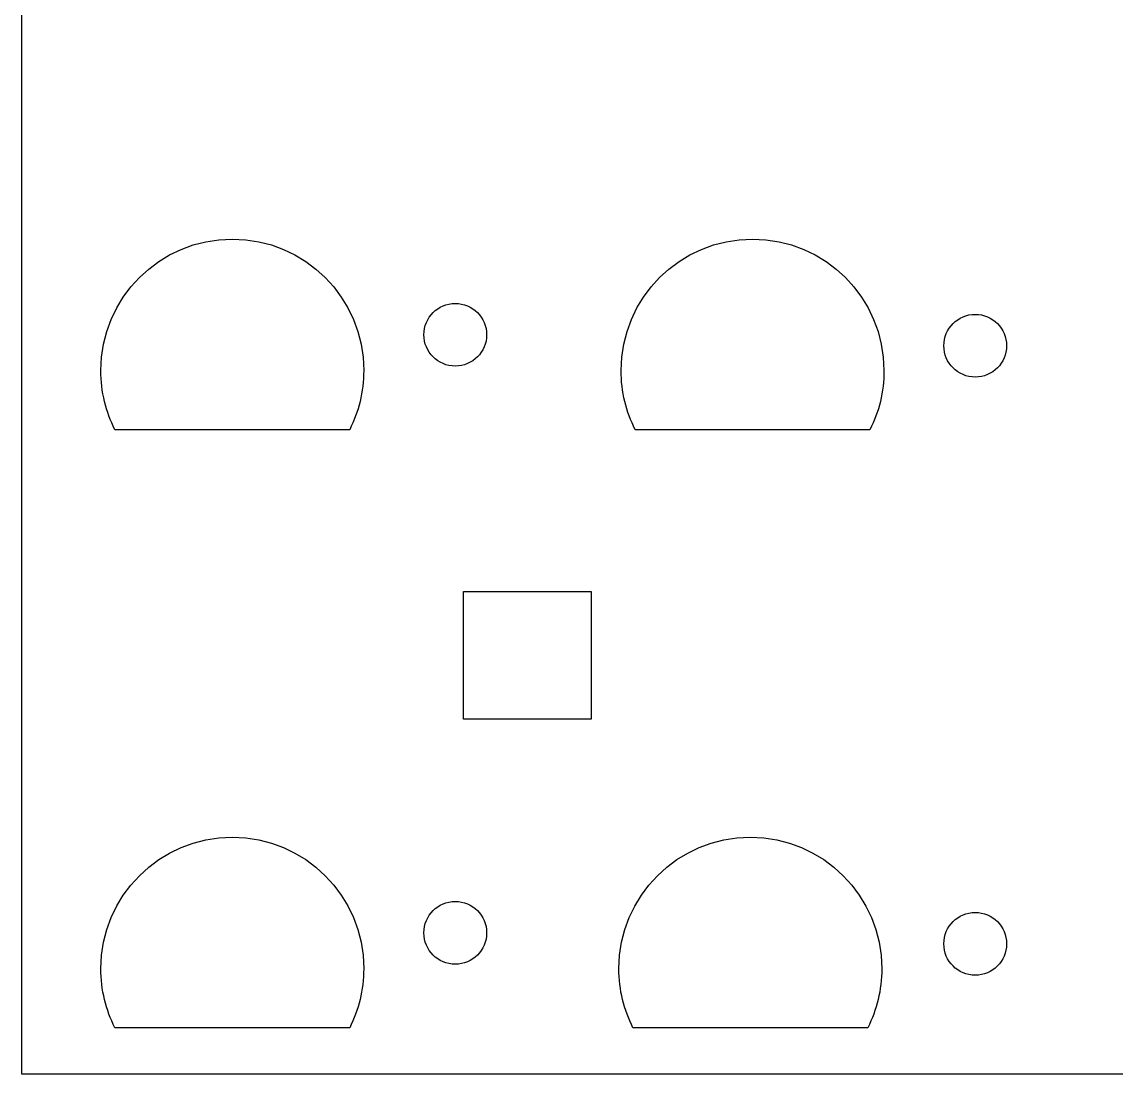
# Model space of a CAD drawing. Extents: x -370 to 54, y -4 to 394.
# Drawn here: x -159.8 to -57, y 196.5 to 295.4 of the extents above; entities that cross this region are included whole.
import ezdxf

# ---------------------------------------------------------------- set-up
doc = ezdxf.new("R2010")
doc.units = 0
doc.layers.get('0').update_dxf_attribs({"linetype": 'CONTINUOUS'})

msp = doc.modelspace()

# ---------------------------------------------------------------- linework, layer by layer
at = {"color": 7}
for p, q in [((-159.81623, 196.461029), (-159.81623, 391.362707)), ((-120.729017, 268.419564), (-120.485797, 268.56733)), ((-120.485797, 268.56733), (-120.227931, 268.691553)), ((-120.227931, 268.691553), (-119.956885, 268.790754)), ((-119.956885, 268.790754), (-119.674183, 268.863443)), ((-119.674183, 268.863443), (-119.381264, 268.908147)), ((-119.381264, 268.908147), (-119.079653, 268.923359)), ((-119.079653, 268.923359), (-118.778014, 268.908147)), ((-118.778014, 268.908147), (-118.485124, 268.863443)), ((-118.485124, 268.863443), (-118.202394, 268.790754)), ((-118.202394, 268.790754), (-117.931376, 268.691553)), ((-117.931376, 268.691553), (-117.673481, 268.56733)), ((-117.673481, 268.56733), (-117.430262, 268.419564)), ((-121.673586, 267.379525), (-121.525843, 267.622755)), ((-121.525843, 267.622755), (-121.356001, 267.849851)), ((-121.356001, 267.849851), (-121.165614, 268.059344)), ((-121.165614, 268.059344), (-120.956121, 268.249743)), ((-120.956121, 268.249743), (-120.729017, 268.419564)), ((-117.430262, 268.419564), (-117.203158, 268.249743)), ((-117.203158, 268.249743), (-116.993664, 268.059344)), ((-116.993664, 268.059344), (-116.803277, 267.849851)), ((-116.803277, 267.849851), (-116.633464, 267.622755)), ((-116.633464, 267.622755), (-116.485693, 267.379525)), ((-71.855525, 267.386942), (-71.612306, 267.53471)), ((-71.612306, 267.53471), (-71.354411, 267.658933)), ((-71.354411, 267.658933), (-71.083365, 267.758134)), ((-71.083365, 267.758134), (-70.800663, 267.830823)), ((-70.800663, 267.830823), (-70.507773, 267.875527)), ((-70.507773, 267.875527), (-70.206133, 267.890739)), ((-70.206133, 267.890739), (-69.904523, 267.875527)), ((-69.904523, 267.875527), (-69.611604, 267.830823)), ((-69.611604, 267.830823), (-69.328902, 267.758134)), ((-69.328902, 267.758134), (-69.057856, 267.658933)), ((-69.057856, 267.658933), (-68.799989, 267.53471)), ((-68.799989, 267.53471), (-68.55677, 267.386942)), ((-122.014426, 266.275), (-121.969722, 266.567907)), ((-121.969722, 266.567907), (-121.897021, 266.850618)), ((-121.897021, 266.850618), (-121.79782, 267.121653)), ((-121.79782, 267.121653), (-121.673586, 267.379525)), ((-116.485693, 267.379525), (-116.361487, 267.121653)), ((-116.361487, 267.121653), (-116.262285, 266.850618)), ((-116.262285, 266.850618), (-116.189585, 266.567907)), ((-116.189585, 266.567907), (-116.144881, 266.275)), ((-72.800094, 266.346902), (-72.652323, 266.590129)), ((-72.652323, 266.590129), (-72.48251, 266.817228)), ((-72.48251, 266.817228), (-72.292094, 267.026719)), ((-72.292094, 267.026719), (-72.082629, 267.217123)), ((-72.082629, 267.217123), (-71.855525, 267.386942)), ((-68.55677, 267.386942), (-68.329666, 267.217123)), ((-68.329666, 267.217123), (-68.120173, 267.026719)), ((-68.120173, 267.026719), (-67.929785, 266.817228)), ((-67.929785, 266.817228), (-67.759944, 266.590129)), ((-67.759944, 266.590129), (-67.612201, 266.346902)), ((-122.029666, 265.973378), (-122.014426, 266.275)), ((-122.014426, 265.671759), (-122.029666, 265.973378)), ((-121.969722, 265.378851), (-122.014426, 265.671759)), ((-121.897021, 265.096141), (-121.969722, 265.378851)), ((-116.189585, 265.378851), (-116.262285, 265.096141)), ((-116.144881, 265.671759), (-116.189585, 265.378851)), ((-116.144881, 266.275), (-116.129641, 265.973378)), ((-116.129641, 265.973378), (-116.144881, 265.671759)), ((-73.140906, 265.242377), (-73.096202, 265.535284)), ((-73.096202, 265.535284), (-73.023501, 265.817995)), ((-73.023501, 265.817995), (-72.9243, 266.08903)), ((-72.9243, 266.08903), (-72.800094, 266.346902)), ((-67.612201, 266.346902), (-67.487967, 266.08903)), ((-67.487967, 266.08903), (-67.388765, 265.817995)), ((-67.388765, 265.817995), (-67.316065, 265.535284)), ((-67.316065, 265.535284), (-67.271361, 265.242377)), ((-121.79782, 264.825106), (-121.897021, 265.096141)), ((-121.673586, 264.567234), (-121.79782, 264.825106)), ((-121.525843, 264.324006), (-121.673586, 264.567234)), ((-116.485693, 264.567234), (-116.633464, 264.324006)), ((-116.361487, 264.825106), (-116.485693, 264.567234)), ((-116.262285, 265.096141), (-116.361487, 264.825106)), ((-73.156146, 264.940755), (-73.140906, 265.242377)), ((-73.140906, 264.639136), (-73.156146, 264.940755)), ((-73.096202, 264.346228), (-73.140906, 264.639136)), ((-73.023501, 264.063518), (-73.096202, 264.346228)), ((-67.316065, 264.346228), (-67.388765, 264.063518)), ((-67.271361, 264.639136), (-67.316065, 264.346228)), ((-67.271361, 265.242377), (-67.256121, 264.940755)), ((-67.256121, 264.940755), (-67.271361, 264.639136)), ((-121.356001, 264.096905), (-121.525843, 264.324006)), ((-121.165614, 263.887414), (-121.356001, 264.096905)), ((-120.956121, 263.697016), (-121.165614, 263.887414)), ((-120.729017, 263.527191), (-120.956121, 263.697016)), ((-120.485797, 263.379428), (-120.729017, 263.527191)), ((-120.227931, 263.255205), (-120.485797, 263.379428)), ((-117.673481, 263.379428), (-117.931376, 263.255205)), ((-117.430262, 263.527191), (-117.673481, 263.379428)), ((-117.203158, 263.697016), (-117.430262, 263.527191)), ((-116.993664, 263.887414), (-117.203158, 263.697016)), ((-116.803277, 264.096905), (-116.993664, 263.887414)), ((-116.633464, 264.324006), (-116.803277, 264.096905)), ((-72.9243, 263.792483), (-73.023501, 264.063518)), ((-72.800094, 263.534611), (-72.9243, 263.792483)), ((-72.652323, 263.291383), (-72.800094, 263.534611)), ((-67.612201, 263.534611), (-67.759944, 263.291383)), ((-67.487967, 263.792483), (-67.612201, 263.534611)), ((-67.388765, 264.063518), (-67.487967, 263.792483)), ((-119.956885, 263.156004), (-120.227931, 263.255205)), ((-119.674183, 263.083312), (-119.956885, 263.156004)), ((-119.381264, 263.038608), (-119.674183, 263.083312)), ((-119.079653, 263.023396), (-119.381264, 263.038608)), ((-118.778014, 263.038608), (-119.079653, 263.023396)), ((-118.485124, 263.083312), (-118.778014, 263.038608)), ((-118.202394, 263.156004), (-118.485124, 263.083312)), ((-117.931376, 263.255205), (-118.202394, 263.156004)), ((-72.48251, 263.064282), (-72.652323, 263.291383)), ((-72.292094, 262.854791), (-72.48251, 263.064282)), ((-72.082629, 262.664393), (-72.292094, 262.854791)), ((-71.855525, 262.494568), (-72.082629, 262.664393)), ((-71.612306, 262.346805), (-71.855525, 262.494568)), ((-71.354411, 262.222582), (-71.612306, 262.346805)), ((-68.799989, 262.346805), (-69.057856, 262.222582)), ((-68.55677, 262.494568), (-68.799989, 262.346805)), ((-68.329666, 262.664393), (-68.55677, 262.494568)), ((-68.120173, 262.854791), (-68.329666, 262.664393)), ((-67.929785, 263.064282), (-68.120173, 262.854791)), ((-67.759944, 263.291383), (-67.929785, 263.064282)), ((-71.083365, 262.123381), (-71.354411, 262.222582)), ((-70.800663, 262.050689), (-71.083365, 262.123381)), ((-70.507773, 262.005985), (-70.800663, 262.050689)), ((-70.206133, 261.990774), (-70.507773, 262.005985)), ((-69.904523, 262.005985), (-70.206133, 261.990774)), ((-69.611604, 262.050689), (-69.904523, 262.005985)), ((-69.328902, 262.123381), (-69.611604, 262.050689)), ((-69.057856, 262.222582), (-69.328902, 262.123381)), ((-118.31644, 241.822925), (-106.316436, 241.822925)), ((-118.31644, 229.822927), (-118.31644, 241.822925)), ((-106.316436, 241.822925), (-106.316436, 229.822927)), ((-106.316436, 229.822927), (-118.31644, 229.822927)), ((-121.165614, 211.831669), (-120.956121, 212.02207)), ((-120.956121, 212.02207), (-120.729017, 212.191892)), ((-120.729017, 212.191892), (-120.485797, 212.339658)), ((-120.485797, 212.339658), (-120.227931, 212.463881)), ((-120.227931, 212.463881), (-119.956885, 212.563082)), ((-119.956885, 212.563082), (-119.674183, 212.635771)), ((-119.674183, 212.635771), (-119.381264, 212.680475)), ((-119.381264, 212.680475), (-119.079653, 212.695687)), ((-119.079653, 212.695687), (-118.778014, 212.680475)), ((-118.778014, 212.680475), (-118.485124, 212.635771)), ((-118.485124, 212.635771), (-118.202394, 212.563082)), ((-118.202394, 212.563082), (-117.931376, 212.463881)), ((-117.931376, 212.463881), (-117.673481, 212.339658)), ((-117.673481, 212.339658), (-117.430262, 212.191892)), ((-117.430262, 212.191892), (-117.203158, 212.02207)), ((-117.203158, 212.02207), (-116.993664, 211.831669)), ((-121.897021, 210.622945), (-121.79782, 210.89398)), ((-121.79782, 210.89398), (-121.673586, 211.151852)), ((-121.673586, 211.151852), (-121.525843, 211.39508)), ((-121.525843, 211.39508), (-121.356001, 211.622178)), ((-121.356001, 211.622178), (-121.165614, 211.831669)), ((-116.993664, 211.831669), (-116.803277, 211.622178)), ((-116.803277, 211.622178), (-116.633464, 211.39508)), ((-116.633464, 211.39508), (-116.485693, 211.151852)), ((-116.485693, 211.151852), (-116.361487, 210.89398)), ((-116.361487, 210.89398), (-116.262285, 210.622945)), ((-72.292094, 210.799046), (-72.082629, 210.989448)), ((-72.082629, 210.989448), (-71.855525, 211.159269)), ((-71.855525, 211.159269), (-71.612306, 211.307035)), ((-71.612306, 211.307035), (-71.354411, 211.431258)), ((-71.354411, 211.431258), (-71.083365, 211.530459)), ((-71.083365, 211.530459), (-70.800663, 211.603148)), ((-70.800663, 211.603148), (-70.507773, 211.647852)), ((-70.507773, 211.647852), (-70.206133, 211.663064)), ((-70.206133, 211.663064), (-69.904523, 211.647852)), ((-69.904523, 211.647852), (-69.611604, 211.603148)), ((-69.611604, 211.603148), (-69.328902, 211.530459)), ((-69.328902, 211.530459), (-69.057856, 211.431258)), ((-69.057856, 211.431258), (-68.799989, 211.307035)), ((-68.799989, 211.307035), (-68.55677, 211.159269)), ((-68.55677, 211.159269), (-68.329666, 210.989448)), ((-68.329666, 210.989448), (-68.120173, 210.799046)), ((-122.029666, 209.745706), (-122.014426, 210.047328)), ((-122.014426, 210.047328), (-121.969722, 210.340235)), ((-121.969722, 210.340235), (-121.897021, 210.622945)), ((-116.262285, 210.622945), (-116.189585, 210.340235)), ((-116.189585, 210.340235), (-116.144881, 210.047328)), ((-116.144881, 210.047328), (-116.129641, 209.745706)), ((-73.023501, 209.590322), (-72.9243, 209.861357)), ((-72.9243, 209.861357), (-72.800094, 210.119229)), ((-72.800094, 210.119229), (-72.652323, 210.362457)), ((-72.652323, 210.362457), (-72.48251, 210.589556)), ((-72.48251, 210.589556), (-72.292094, 210.799046)), ((-68.120173, 210.799046), (-67.929785, 210.589556)), ((-67.929785, 210.589556), (-67.759944, 210.362457)), ((-67.759944, 210.362457), (-67.612201, 210.119229)), ((-67.612201, 210.119229), (-67.487967, 209.861357)), ((-67.487967, 209.861357), (-67.388765, 209.590322)), ((-122.014426, 209.444086), (-122.029666, 209.745706)), ((-121.969722, 209.151179), (-122.014426, 209.444086)), ((-121.897021, 208.868469), (-121.969722, 209.151179)), ((-121.79782, 208.597434), (-121.897021, 208.868469)), ((-116.262285, 208.868469), (-116.361487, 208.597434)), ((-116.189585, 209.151179), (-116.262285, 208.868469)), ((-116.144881, 209.444086), (-116.189585, 209.151179)), ((-116.129641, 209.745706), (-116.144881, 209.444086)), ((-73.156146, 208.713083), (-73.140906, 209.014705)), ((-73.140906, 209.014705), (-73.096202, 209.307612)), ((-73.096202, 209.307612), (-73.023501, 209.590322)), ((-67.388765, 209.590322), (-67.316065, 209.307612)), ((-67.316065, 209.307612), (-67.271361, 209.014705)), ((-67.271361, 209.014705), (-67.256121, 208.713083)), ((-121.673586, 208.339562), (-121.79782, 208.597434)), ((-121.525843, 208.096334), (-121.673586, 208.339562)), ((-121.356001, 207.869233), (-121.525843, 208.096334)), ((-121.165614, 207.659742), (-121.356001, 207.869233)), ((-116.803277, 207.869233), (-116.993664, 207.659742)), ((-116.633464, 208.096334), (-116.803277, 207.869233)), ((-116.485693, 208.339562), (-116.633464, 208.096334)), ((-116.361487, 208.597434), (-116.485693, 208.339562)), ((-73.140906, 208.411463), (-73.156146, 208.713083)), ((-73.096202, 208.118556), (-73.140906, 208.411463)), ((-73.023501, 207.835846), (-73.096202, 208.118556)), ((-72.9243, 207.564811), (-73.023501, 207.835846)), ((-67.388765, 207.835846), (-67.487967, 207.564811)), ((-67.316065, 208.118556), (-67.388765, 207.835846)), ((-67.271361, 208.411463), (-67.316065, 208.118556)), ((-67.256121, 208.713083), (-67.271361, 208.411463)), ((-120.956121, 207.469343), (-121.165614, 207.659742)), ((-120.729017, 207.299519), (-120.956121, 207.469343)), ((-120.485797, 207.151756), (-120.729017, 207.299519)), ((-120.227931, 207.027533), (-120.485797, 207.151756)), ((-119.956885, 206.928332), (-120.227931, 207.027533)), ((-119.674183, 206.85564), (-119.956885, 206.928332)), ((-119.381264, 206.810936), (-119.674183, 206.85564)), ((-119.079653, 206.795724), (-119.381264, 206.810936)), ((-118.778014, 206.810936), (-119.079653, 206.795724)), ((-118.485124, 206.85564), (-118.778014, 206.810936)), ((-118.202394, 206.928332), (-118.485124, 206.85564)), ((-117.931376, 207.027533), (-118.202394, 206.928332)), ((-117.673481, 207.151756), (-117.931376, 207.027533)), ((-117.430262, 207.299519), (-117.673481, 207.151756)), ((-117.203158, 207.469343), (-117.430262, 207.299519)), ((-116.993664, 207.659742), (-117.203158, 207.469343)), ((-72.800094, 207.306939), (-72.9243, 207.564811)), ((-72.652323, 207.063711), (-72.800094, 207.306939)), ((-72.48251, 206.83661), (-72.652323, 207.063711)), ((-72.292094, 206.627119), (-72.48251, 206.83661)), ((-67.929785, 206.83661), (-68.120173, 206.627119)), ((-67.759944, 207.063711), (-67.929785, 206.83661)), ((-67.612201, 207.306939), (-67.759944, 207.063711)), ((-67.487967, 207.564811), (-67.612201, 207.306939)), ((-72.082629, 206.436721), (-72.292094, 206.627119)), ((-71.855525, 206.266896), (-72.082629, 206.436721)), ((-71.612306, 206.119133), (-71.855525, 206.266896)), ((-71.354411, 205.99491), (-71.612306, 206.119133)), ((-71.083365, 205.895709), (-71.354411, 205.99491)), ((-70.800663, 205.823017), (-71.083365, 205.895709)), ((-70.507773, 205.778313), (-70.800663, 205.823017)), ((-70.206133, 205.763101), (-70.507773, 205.778313)), ((-69.904523, 205.778313), (-70.206133, 205.763101)), ((-69.611604, 205.823017), (-69.904523, 205.778313)), ((-69.328902, 205.895709), (-69.611604, 205.823017)), ((-69.057856, 205.99491), (-69.328902, 205.895709)), ((-68.799989, 206.119133), (-69.057856, 205.99491)), ((-68.55677, 206.266896), (-68.799989, 206.119133)), ((-68.329666, 206.436721), (-68.55677, 206.266896)), ((-68.120173, 206.627119), (-68.329666, 206.436721)), ((48.869504, 196.461029), (-159.81623, 196.461029))]:
    msp.add_line(p, q, dxfattribs=at)
at = {"color": 5}
for p, q in [((-143.714577, 274.410896), (-142.530768, 274.715674)), ((-142.530768, 274.715674), (-141.304287, 274.9031)), ((-141.304287, 274.9031), (-140.041342, 274.966959)), ((-140.041342, 274.966959), (-138.778426, 274.9031)), ((-138.778426, 274.9031), (-137.551945, 274.715674)), ((-137.551945, 274.715674), (-136.368135, 274.410896)), ((-94.809361, 274.410662), (-93.625551, 274.715439)), ((-93.625551, 274.715439), (-92.39907, 274.902866)), ((-92.39907, 274.902866), (-91.136154, 274.966724)), ((-91.136154, 274.966724), (-89.873238, 274.902866)), ((-89.873238, 274.902866), (-88.646756, 274.715439)), ((-88.646756, 274.715439), (-87.462919, 274.410662)), ((-145.929373, 273.474175), (-144.849506, 273.994991)), ((-144.849506, 273.994991), (-143.714577, 274.410896)), ((-136.368135, 274.410896), (-135.233207, 273.994991)), ((-135.233207, 273.994991), (-134.15334, 273.474175)), ((-97.024156, 273.473941), (-95.944317, 273.994757)), ((-95.944317, 273.994757), (-94.809361, 274.410662)), ((-87.462919, 274.410662), (-86.32799, 273.994757)), ((-86.32799, 273.994757), (-85.248152, 273.473941)), ((-147.898945, 272.142696), (-146.947913, 272.854672)), ((-146.947913, 272.854672), (-145.929373, 273.474175)), ((-134.15334, 273.474175), (-133.1348, 272.854672)), ((-133.1348, 272.854672), (-132.183767, 272.142696)), ((-98.993729, 272.142462), (-98.042696, 272.854438)), ((-98.042696, 272.854438), (-97.024156, 273.473941)), ((-85.248152, 273.473941), (-84.229583, 272.854438)), ((-84.229583, 272.854438), (-83.278551, 272.142462)), ((-148.776233, 271.344475), (-147.898945, 272.142696)), ((-132.183767, 272.142696), (-131.306451, 271.344475)), ((-99.871045, 271.344241), (-98.993729, 272.142462)), ((-83.278551, 272.142462), (-82.401263, 271.344241)), ((-149.573595, 270.466222), (-148.776233, 271.344475)), ((-131.306451, 271.344475), (-130.509117, 270.466222)), ((-100.668407, 270.465988), (-99.871045, 271.344241)), ((-82.401263, 271.344241), (-81.603901, 270.465988)), ((-150.903652, 268.494514), (-150.284795, 269.514163)), ((-150.284795, 269.514163), (-149.573595, 270.466222)), ((-130.509117, 270.466222), (-129.797889, 269.514163)), ((-129.797889, 269.514163), (-129.17906, 268.494514)), ((-101.998436, 268.49428), (-101.379607, 269.513928)), ((-101.379607, 269.513928), (-100.668407, 270.465988)), ((-81.603901, 270.465988), (-80.892701, 269.513928)), ((-80.892701, 269.513928), (-80.273872, 268.49428)), ((-151.423901, 267.413496), (-150.903652, 268.494514)), ((-129.17906, 268.494514), (-128.658812, 267.413496)), ((-102.518684, 267.413262), (-101.998436, 268.49428)), ((-80.273872, 268.49428), (-79.753624, 267.413262)), ((-151.83936, 266.277328), (-151.423901, 267.413496)), ((-128.658812, 267.413496), (-128.243353, 266.277328)), ((-102.934143, 266.277094), (-102.518684, 267.413262)), ((-79.753624, 267.413262), (-79.338164, 266.277094)), ((-152.143793, 265.092235), (-151.83936, 266.277328)), ((-128.243353, 266.277328), (-127.938919, 265.092232)), ((-103.238605, 265.091998), (-102.934143, 266.277094)), ((-79.338164, 266.277094), (-79.033703, 265.091998)), ((-152.331019, 263.86443), (-152.143793, 265.092235)), ((-127.938919, 265.092232), (-127.751693, 263.86443)), ((-103.425831, 263.864193), (-103.238605, 265.091998)), ((-79.033703, 265.091998), (-78.846477, 263.864196)), ((-152.394801, 262.600137), (-152.331019, 263.86443)), ((-127.751693, 263.86443), (-127.687883, 262.600137)), ((-103.489613, 262.599899), (-103.425831, 263.864193)), ((-78.846477, 263.864196), (-78.782695, 262.599902)), ((-152.394943, 262.600134), (-152.394801, 262.600137)), ((-152.389298, 262.226641), (-152.394943, 262.600134)), ((-127.687883, 262.600137), (-127.693527, 262.226745)), ((-103.484364, 262.226407), (-103.490008, 262.599899)), ((-103.490008, 262.599899), (-103.489613, 262.599899)), ((-78.782695, 262.599902), (-78.788339, 262.226511)), ((-152.372365, 261.856032), (-152.389298, 262.226641)), ((-152.344707, 261.488446), (-152.372365, 261.856032)), ((-152.306127, 261.124016), (-152.344707, 261.488446)), ((-127.737272, 261.488649), (-127.775174, 261.12423)), ((-127.709896, 261.856202), (-127.737272, 261.488649)), ((-127.693527, 262.226745), (-127.709896, 261.856202)), ((-103.467431, 261.855798), (-103.484364, 262.226407)), ((-103.439491, 261.488212), (-103.467431, 261.855798)), ((-103.400911, 261.123781), (-103.439491, 261.488212)), ((-78.832083, 261.488415), (-78.869986, 261.123996)), ((-78.804708, 261.855967), (-78.832083, 261.488415)), ((-78.788339, 262.226511), (-78.804708, 261.855967)), ((-152.256936, 260.762884), (-152.306127, 261.124016)), ((-152.197331, 260.405181), (-152.256936, 260.762884)), ((-152.127481, 260.051052), (-152.197331, 260.405181)), ((-127.882277, 260.405356), (-127.95114, 260.051184)), ((-127.823575, 260.763084), (-127.882277, 260.405356)), ((-127.775174, 261.12423), (-127.823575, 260.763084)), ((-103.351719, 260.76265), (-103.400911, 261.123781)), ((-103.292114, 260.404947), (-103.351719, 260.76265)), ((-103.222264, 260.050818), (-103.292114, 260.404947)), ((-78.977061, 260.405122), (-79.045951, 260.050947)), ((-78.918359, 260.76285), (-78.977061, 260.405122)), ((-78.869986, 261.123996), (-78.918359, 260.76285)), ((-152.047583, 259.700631), (-152.127481, 260.051052)), ((-151.957837, 259.354053), (-152.047583, 259.700631)), ((-151.858382, 259.011461), (-151.957837, 259.354053)), ((-128.11878, 259.354087), (-128.217219, 259.011447)), ((-128.030021, 259.700715), (-128.11878, 259.354087)), ((-127.95114, 260.051184), (-128.030021, 259.700715)), ((-103.142395, 259.700396), (-103.222264, 260.050818)), ((-103.05262, 259.353819), (-103.142395, 259.700396)), ((-102.953193, 259.011227), (-103.05262, 259.353819)), ((-79.213563, 259.353853), (-79.312002, 259.011212)), ((-79.124833, 259.700481), (-79.213563, 259.353853)), ((-79.045951, 260.050947), (-79.124833, 259.700481)), ((-151.749472, 258.672986), (-151.858382, 259.011461)), ((-151.631249, 258.33877), (-151.749472, 258.672986)), ((-151.503882, 258.008954), (-151.631249, 258.33877)), ((-128.442601, 258.338685), (-128.569206, 258.008849)), ((-128.325197, 258.672932), (-128.442601, 258.338685)), ((-128.217219, 259.011447), (-128.325197, 258.672932)), ((-102.844256, 258.672752), (-102.953193, 259.011227)), ((-102.726033, 258.338536), (-102.844256, 258.672752)), ((-102.598694, 258.008717), (-102.726033, 258.338536)), ((-79.537385, 258.338451), (-79.664018, 258.008612)), ((-79.420009, 258.672698), (-79.537385, 258.338451)), ((-79.312002, 259.011212), (-79.420009, 258.672698)), ((-151.367597, 257.683665), (-151.503882, 258.008954)), ((-151.222563, 257.363046), (-151.367597, 257.683665)), ((-151.068978, 257.047234), (-151.222563, 257.363046)), ((-128.849538, 257.362984), (-129.002925, 257.047234)), ((-128.704899, 257.683569), (-128.849538, 257.362984)), ((-128.569206, 258.008849), (-128.704899, 257.683569)), ((-102.462409, 257.683427), (-102.598694, 258.008717)), ((-102.317375, 257.362809), (-102.462409, 257.683427)), ((-102.163761, 257.046999), (-102.317375, 257.362809)), ((-79.944321, 257.362747), (-80.097709, 257.046999)), ((-79.799711, 257.683334), (-79.944321, 257.362747)), ((-79.664018, 258.008612), (-79.799711, 257.683334)), ((-149.689843, 257.047234), (-151.068978, 257.047234)), ((-148.310707, 257.047234), (-149.689843, 257.047234)), ((-146.9316, 257.047234), (-148.310707, 257.047234)), ((-145.552465, 257.047234), (-146.9316, 257.047234)), ((-144.173329, 257.047234), (-145.552465, 257.047234)), ((-142.794194, 257.047234), (-144.173329, 257.047234)), ((-141.415087, 257.047234), (-142.794194, 257.047234)), ((-140.035952, 257.047234), (-141.415087, 257.047234)), ((-138.656816, 257.047234), (-140.035952, 257.047234)), ((-137.277681, 257.047234), (-138.656816, 257.047234)), ((-135.898574, 257.047234), (-137.277681, 257.047234)), ((-134.519439, 257.047234), (-135.898574, 257.047234)), ((-133.140303, 257.047234), (-134.519439, 257.047234)), ((-131.761168, 257.047234), (-133.140303, 257.047234)), ((-130.382061, 257.047234), (-131.761168, 257.047234)), ((-129.002925, 257.047234), (-130.382061, 257.047234)), ((-100.784654, 257.046999), (-102.163761, 257.046999)), ((-99.405519, 257.046999), (-100.784654, 257.046999)), ((-98.026384, 257.046999), (-99.405519, 257.046999)), ((-96.647248, 257.046999), (-98.026384, 257.046999)), ((-95.268141, 257.046999), (-96.647248, 257.046999)), ((-93.889006, 257.046999), (-95.268141, 257.046999)), ((-92.509871, 257.046999), (-93.889006, 257.046999)), ((-91.130735, 257.046999), (-92.509871, 257.046999)), ((-89.751628, 257.046999), (-91.130735, 257.046999)), ((-88.372493, 257.046999), (-89.751628, 257.046999)), ((-86.993357, 257.046999), (-88.372493, 257.046999)), ((-85.614222, 257.046999), (-86.993357, 257.046999)), ((-84.235115, 257.046999), (-85.614222, 257.046999)), ((-82.85598, 257.046999), (-84.235115, 257.046999)), ((-81.476844, 257.046999), (-82.85598, 257.046999)), ((-80.097709, 257.046999), (-81.476844, 257.046999)), ((-144.849506, 217.76735), (-143.714577, 218.183255)), ((-143.714577, 218.183255), (-142.530768, 218.488033)), ((-142.530768, 218.488033), (-141.304287, 218.675459)), ((-141.304287, 218.675459), (-140.041342, 218.739318)), ((-140.041342, 218.739318), (-138.778426, 218.675459)), ((-138.778426, 218.675459), (-137.551945, 218.488033)), ((-137.551945, 218.488033), (-136.368135, 218.183255)), ((-136.368135, 218.183255), (-135.233207, 217.76735)), ((-96.154996, 217.767119), (-95.02004, 218.183024)), ((-95.02004, 218.183024), (-93.83623, 218.487801)), ((-93.83623, 218.487801), (-92.609749, 218.675228)), ((-92.609749, 218.675228), (-91.346833, 218.739086)), ((-91.346833, 218.739086), (-90.083917, 218.675228)), ((-90.083917, 218.675228), (-88.857435, 218.487801)), ((-88.857435, 218.487801), (-87.673598, 218.183024)), ((-87.673598, 218.183024), (-86.538669, 217.767119)), ((-146.947913, 216.627031), (-145.929373, 217.246534)), ((-145.929373, 217.246534), (-144.849506, 217.76735)), ((-135.233207, 217.76735), (-134.15334, 217.246534)), ((-134.15334, 217.246534), (-133.1348, 216.627031)), ((-98.253375, 216.6268), (-97.234835, 217.246303)), ((-97.234835, 217.246303), (-96.154996, 217.767119)), ((-86.538669, 217.767119), (-85.458831, 217.246303)), ((-85.458831, 217.246303), (-84.440262, 216.6268)), ((-147.898945, 215.915055), (-146.947913, 216.627031)), ((-133.1348, 216.627031), (-132.183767, 215.915055)), ((-99.204407, 215.914824), (-98.253375, 216.6268)), ((-84.440262, 216.6268), (-83.48923, 215.914824)), ((-149.573595, 214.238582), (-148.776233, 215.116832)), ((-148.776233, 215.116832), (-147.898945, 215.915055)), ((-132.183767, 215.915055), (-131.306451, 215.116832)), ((-131.306451, 215.116832), (-130.509117, 214.238582)), ((-100.879086, 214.23835), (-100.081723, 215.116603)), ((-100.081723, 215.116603), (-99.204407, 215.914824)), ((-83.48923, 215.914824), (-82.611942, 215.1166)), ((-82.611942, 215.1166), (-81.81458, 214.23835)), ((-150.284795, 213.286519), (-149.573595, 214.238582)), ((-130.509117, 214.238582), (-129.797889, 213.286519)), ((-101.590286, 213.286288), (-100.879086, 214.23835)), ((-81.81458, 214.23835), (-81.10338, 213.286288)), ((-150.903652, 212.26687), (-150.284795, 213.286519)), ((-129.797889, 213.286519), (-129.17906, 212.26687)), ((-102.209115, 212.266639), (-101.590286, 213.286288)), ((-81.10338, 213.286288), (-80.484551, 212.266639)), ((-151.423901, 211.185849), (-150.903652, 212.26687)), ((-129.17906, 212.26687), (-128.658812, 211.185849)), ((-102.729363, 211.185617), (-102.209115, 212.266639)), ((-80.484551, 212.266639), (-79.964303, 211.185617)), ((-151.83936, 210.049681), (-151.423901, 211.185849)), ((-128.658812, 211.185849), (-128.243353, 210.049681)), ((-103.144822, 210.04945), (-102.729363, 211.185617)), ((-79.964303, 211.185617), (-79.548843, 210.04945)), ((-152.143793, 208.864582), (-151.83936, 210.049681)), ((-128.243353, 210.049681), (-127.938919, 208.864582)), ((-103.449284, 208.864351), (-103.144822, 210.04945)), ((-79.548843, 210.04945), (-79.244382, 208.864351)), ((-152.331019, 207.636777), (-152.143793, 208.864582)), ((-127.938919, 208.864582), (-127.751693, 207.636777)), ((-103.63651, 207.636546), (-103.449284, 208.864351)), ((-79.244382, 208.864351), (-79.057156, 207.636546)), ((-152.394801, 206.372481), (-152.331019, 207.636777)), ((-127.751693, 207.636777), (-127.687883, 206.372481)), ((-103.700292, 206.37225), (-103.63651, 207.636546)), ((-79.057156, 207.636546), (-78.993373, 206.37225)), ((-152.389298, 205.998988), (-152.394943, 206.372481)), ((-152.394943, 206.372481), (-152.394801, 206.372481)), ((-152.372365, 205.62838), (-152.389298, 205.998988)), ((-127.693527, 205.999093), (-127.709896, 205.628549)), ((-127.687883, 206.372481), (-127.693527, 205.999093)), ((-103.695043, 205.998757), (-103.700687, 206.37225)), ((-103.700687, 206.37225), (-103.700292, 206.37225)), ((-103.678109, 205.628148), (-103.695043, 205.998757)), ((-78.999018, 205.998861), (-79.015387, 205.628318)), ((-78.993373, 206.37225), (-78.999018, 205.998861)), ((-152.344707, 205.260794), (-152.372365, 205.62838)), ((-152.306127, 204.896366), (-152.344707, 205.260794)), ((-152.256936, 204.535231), (-152.306127, 204.896366)), ((-127.775174, 204.89658), (-127.823575, 204.535435)), ((-127.737272, 205.261), (-127.775174, 204.89658)), ((-127.709896, 205.628549), (-127.737272, 205.261)), ((-103.650169, 205.260562), (-103.678109, 205.628148)), ((-103.61159, 204.896134), (-103.650169, 205.260562)), ((-103.562398, 204.535), (-103.61159, 204.896134)), ((-79.080665, 204.896349), (-79.129038, 204.535203)), ((-79.042762, 205.260768), (-79.080665, 204.896349)), ((-79.015387, 205.628318), (-79.042762, 205.260768)), ((-152.197331, 204.177532), (-152.256936, 204.535231)), ((-152.127481, 203.823405), (-152.197331, 204.177532)), ((-152.047583, 203.472984), (-152.127481, 203.823405)), ((-127.95114, 203.823537), (-128.030021, 203.473068)), ((-127.882277, 204.177707), (-127.95114, 203.823537)), ((-127.823575, 204.535435), (-127.882277, 204.177707)), ((-103.502793, 204.1773), (-103.562398, 204.535)), ((-103.432943, 203.823173), (-103.502793, 204.1773)), ((-103.353074, 203.472752), (-103.432943, 203.823173)), ((-79.25663, 203.823306), (-79.335511, 203.472837)), ((-79.18774, 204.177475), (-79.25663, 203.823306)), ((-79.129038, 204.535203), (-79.18774, 204.177475)), ((-151.957837, 203.126406), (-152.047583, 203.472984)), ((-151.858382, 202.783814), (-151.957837, 203.126406)), ((-151.749472, 202.445342), (-151.858382, 202.783814)), ((-128.217219, 202.7838), (-128.325197, 202.445285)), ((-128.11878, 203.12644), (-128.217219, 202.7838)), ((-128.030021, 203.473068), (-128.11878, 203.12644)), ((-103.263299, 203.126175), (-103.353074, 203.472752)), ((-103.163872, 202.783582), (-103.263299, 203.126175)), ((-103.054935, 202.445111), (-103.163872, 202.783582)), ((-79.522681, 202.783568), (-79.630688, 202.445054)), ((-79.424242, 203.126209), (-79.522681, 202.783568)), ((-79.335511, 203.472837), (-79.424242, 203.126209)), ((-151.631249, 202.111126), (-151.749472, 202.445342)), ((-151.503882, 201.781307), (-151.631249, 202.111126)), ((-151.367597, 201.45602), (-151.503882, 201.781307)), ((-128.569206, 201.781205), (-128.704899, 201.455924)), ((-128.442601, 202.111038), (-128.569206, 201.781205)), ((-128.325197, 202.445285), (-128.442601, 202.111038)), ((-102.936712, 202.110894), (-103.054935, 202.445111)), ((-102.809373, 201.781075), (-102.936712, 202.110894)), ((-102.673088, 201.455789), (-102.809373, 201.781075)), ((-79.874697, 201.780974), (-80.010389, 201.455693)), ((-79.748064, 202.110807), (-79.874697, 201.780974)), ((-79.630688, 202.445054), (-79.748064, 202.110807)), ((-151.222563, 201.135402), (-151.367597, 201.45602)), ((-151.068978, 200.81959), (-151.222563, 201.135402)), ((-149.689843, 200.81959), (-151.068978, 200.81959)), ((-148.310707, 200.81959), (-149.689843, 200.81959)), ((-146.9316, 200.81959), (-148.310707, 200.81959)), ((-145.552465, 200.81959), (-146.9316, 200.81959)), ((-144.173329, 200.81959), (-145.552465, 200.81959)), ((-142.794194, 200.81959), (-144.173329, 200.81959)), ((-141.415087, 200.81959), (-142.794194, 200.81959)), ((-140.035952, 200.81959), (-141.415087, 200.81959)), ((-138.656816, 200.81959), (-140.035952, 200.81959)), ((-137.277681, 200.81959), (-138.656816, 200.81959)), ((-135.898574, 200.81959), (-137.277681, 200.81959)), ((-134.519439, 200.81959), (-135.898574, 200.81959)), ((-133.140303, 200.81959), (-134.519439, 200.81959)), ((-131.761168, 200.81959), (-133.140303, 200.81959)), ((-130.382061, 200.81959), (-131.761168, 200.81959)), ((-129.002925, 200.81959), (-130.382061, 200.81959)), ((-128.849538, 201.135337), (-129.002925, 200.81959)), ((-128.704899, 201.455924), (-128.849538, 201.135337)), ((-102.528054, 201.13517), (-102.673088, 201.455789)), ((-102.37444, 200.819358), (-102.528054, 201.13517)), ((-100.995333, 200.819358), (-102.37444, 200.819358)), ((-99.616198, 200.819358), (-100.995333, 200.819358)), ((-98.237063, 200.819358), (-99.616198, 200.819358)), ((-96.857927, 200.819358), (-98.237063, 200.819358)), ((-95.47882, 200.819358), (-96.857927, 200.819358)), ((-94.099685, 200.819358), (-95.47882, 200.819358)), ((-92.720549, 200.819358), (-94.099685, 200.819358)), ((-91.341414, 200.819358), (-92.720549, 200.819358)), ((-89.962307, 200.819358), (-91.341414, 200.819358)), ((-88.583172, 200.819358), (-89.962307, 200.819358)), ((-87.204036, 200.819358), (-88.583172, 200.819358)), ((-85.824901, 200.819358), (-87.204036, 200.819358)), ((-84.445794, 200.819358), (-85.824901, 200.819358)), ((-83.066659, 200.819358), (-84.445794, 200.819358)), ((-81.687523, 200.819358), (-83.066659, 200.819358)), ((-80.308388, 200.819358), (-81.687523, 200.819358)), ((-80.155, 201.135106), (-80.308388, 200.819358)), ((-80.010389, 201.455693), (-80.155, 201.135106))]:
    msp.add_line(p, q, dxfattribs=at)

doc.saveas('drawing.dxf')
